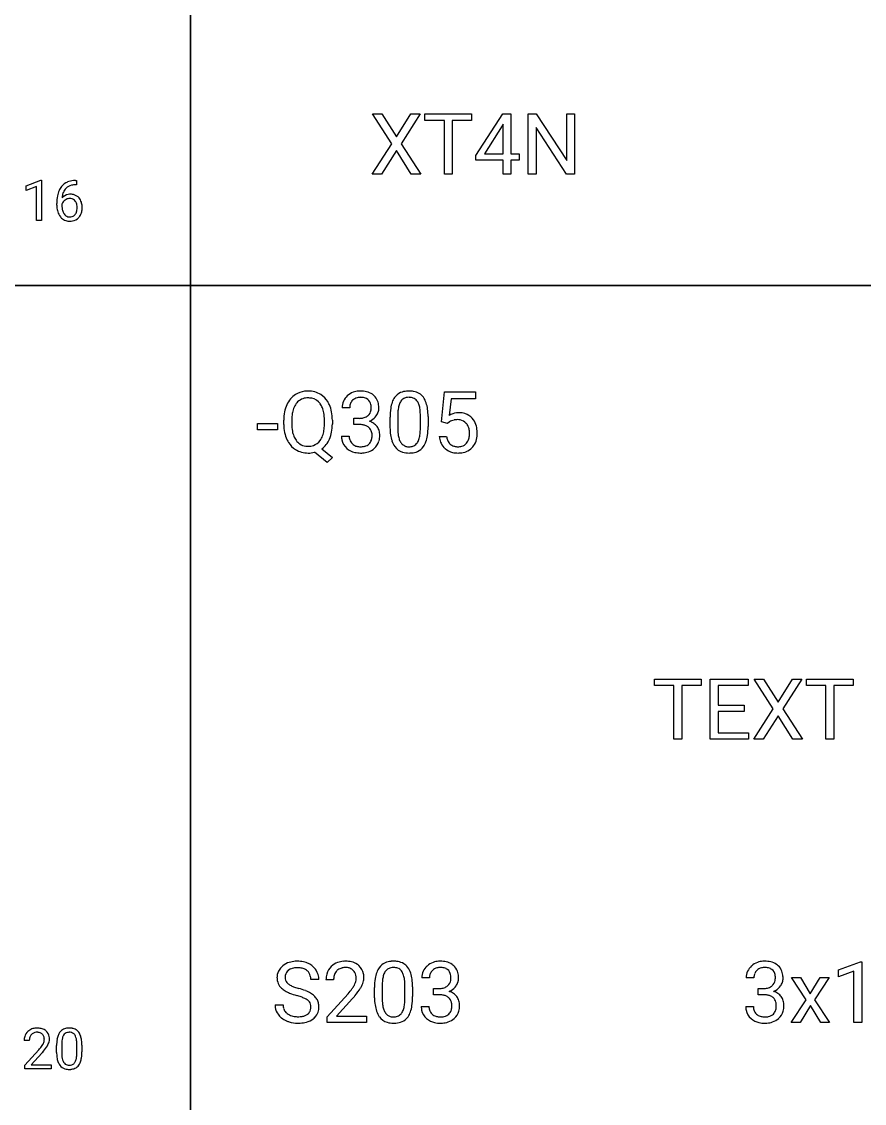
# Model space of a CAD drawing. Header units: metres. Extents: x 0 to 1062, y -1350 to 150.
# Drawn here: x 145.1 to 294.1, y -594.7 to -403.4 of the extents above; entities that cross this region are included whole.
import ezdxf

# ---------------------------------------------------------------- set-up
doc = ezdxf.new("R2010")
doc.units = ezdxf.units.M

msp = doc.modelspace()

# ---------------------------------------------------------------- linework, layer by layer
for p, q in [((175, -450), (175, -300)), ((175, -300), (175, -450)), ((210.56, -424.96), (207.18, -419.67)), ((207.18, -419.67), (208.83, -419.67)), ((208.83, -419.67), (211.4, -423.75)), ((211.4, -423.75), (213.96, -419.67)), ((215.61, -419.67), (212.24, -424.96)), ((213.96, -419.67), (215.61, -419.67)), ((216.45, -420.83), (216.45, -419.67)), ((216.45, -419.67), (224.7, -419.67)), ((219.87, -420.83), (216.45, -420.83)), ((219.87, -430.33), (219.87, -420.83)), ((224.7, -420.83), (221.27, -420.83)), ((221.27, -420.83), (221.27, -430.33)), ((224.7, -419.67), (224.7, -420.83)), ((225.43, -427.06), (230.2, -419.67)), ((230.2, -419.67), (231.65, -419.67)), ((231.65, -419.67), (231.65, -426.75)), ((234.7, -430.33), (234.7, -419.67)), ((234.7, -419.67), (236.11, -419.67)), ((236.11, -419.67), (241.5, -427.92)), ((241.5, -427.92), (241.5, -419.67)), ((241.5, -419.67), (242.9, -419.67)), ((242.9, -419.67), (242.9, -430.33)), ((230.12, -421.81), (226.97, -426.75)), ((230.28, -421.52), (230.12, -421.81)), ((230.28, -426.75), (230.28, -421.52)), ((241.48, -430.33), (236.11, -422.11)), ((236.11, -422.11), (236.11, -430.33)), ((207.1, -430.33), (210.56, -424.96)), ((211.4, -426.17), (208.77, -430.33)), ((214.02, -430.33), (211.4, -426.17)), ((212.24, -424.96), (215.69, -430.33)), ((225.43, -427.86), (225.43, -427.06)), ((230.28, -427.86), (225.43, -427.86)), ((226.97, -426.75), (230.28, -426.75)), ((230.28, -430.33), (230.28, -427.86)), ((231.65, -426.75), (233.13, -426.75)), ((233.13, -427.86), (231.65, -427.86)), ((231.65, -427.86), (231.65, -430.33)), ((233.13, -426.75), (233.13, -427.86)), ((208.77, -430.33), (207.1, -430.33)), ((215.69, -430.33), (214.02, -430.33)), ((221.27, -430.33), (219.87, -430.33)), ((231.65, -430.33), (230.28, -430.33)), ((236.11, -430.33), (234.7, -430.33)), ((242.9, -430.33), (241.48, -430.33)), ((145.92, -432.38), (148.51, -431.41)), ((148.51, -431.41), (148.65, -431.41)), ((148.65, -431.41), (148.65, -438.55)), ((154.84, -432.21), (154.67, -432.21)), ((154.68, -431.44), (154.84, -431.44)), ((154.84, -431.44), (154.84, -432.21)), ((145.92, -433.2), (145.92, -432.38)), ((147.74, -432.53), (145.92, -433.2)), ((147.74, -438.55), (147.74, -432.53)), ((151.35, -435.85), (151.35, -435.5)), ((152.26, -435.62), (152.26, -435.95)), ((148.65, -438.55), (147.74, -438.55)), ((0, -450), (175, -450)), ((175, -450), (0, -450)), ((175, -600), (175, -450)), ((175, -450), (575, -450)), ((437.5, -450), (175, -450)), ((175, -450), (175, -600)), ((219.36, -474.16), (219.9, -468.84)), ((219.9, -468.84), (225.36, -468.84)), ((221.05, -470.09), (220.73, -473)), ((225.36, -470.09), (221.05, -470.09)), ((225.36, -468.84), (225.36, -470.09)), ((203.14, -471.64), (201.79, -471.64)), ((191.49, -474.61), (191.49, -473.84)), ((192.89, -473.73), (192.89, -474.52)), ((198.67, -474.62), (198.67, -473.83)), ((200.07, -473.84), (200.07, -474.52)), ((203.86, -473.51), (204.88, -473.51)), ((203.86, -474.62), (203.86, -473.51)), ((210.27, -475.14), (210.27, -473.33)), ((211.62, -473), (211.62, -475.17)), ((215.64, -475.32), (215.64, -473.1)), ((217, -473.2), (217, -474.96)), ((220.44, -474.44), (219.36, -474.16)), ((220.8, -474.14), (220.44, -474.44)), ((186.82, -475.53), (186.82, -474.42)), ((186.82, -474.42), (190.4, -474.42)), ((190.4, -475.53), (186.82, -475.53)), ((190.4, -474.42), (190.4, -475.53)), ((204.88, -474.62), (203.86, -474.62)), ((201.69, -476.69), (203.05, -476.69)), ((218.98, -476.7), (220.26, -476.7)), ((199.15, -481.31), (196.9, -479.52)), ((198.2, -478.93), (200.11, -480.42)), ((200.11, -480.42), (199.15, -481.31)), ((257.05, -520.78), (257.05, -519.62)), ((257.05, -519.62), (265.3, -519.62)), ((265.3, -519.62), (265.3, -520.78)), ((266.88, -530.28), (266.88, -519.62)), ((266.88, -519.62), (273.58, -519.62)), ((273.58, -519.62), (273.58, -520.78)), ((278.04, -524.91), (274.66, -519.62)), ((274.66, -519.62), (276.31, -519.62)), ((276.31, -519.62), (278.88, -523.71)), ((278.88, -523.71), (281.44, -519.62)), ((283.09, -519.62), (279.73, -524.91)), ((281.44, -519.62), (283.09, -519.62)), ((283.93, -520.78), (283.93, -519.62)), ((283.93, -519.62), (292.18, -519.62)), ((292.18, -519.62), (292.18, -520.78)), ((260.47, -520.78), (257.05, -520.78)), ((260.47, -530.28), (260.47, -520.78)), ((265.3, -520.78), (261.87, -520.78)), ((261.87, -520.78), (261.87, -530.28)), ((273.58, -520.78), (268.28, -520.78)), ((268.28, -520.78), (268.28, -524.21)), ((287.35, -520.78), (283.93, -520.78)), ((287.35, -530.28), (287.35, -520.78)), ((292.18, -520.78), (288.75, -520.78)), ((288.75, -520.78), (288.75, -530.28)), ((268.28, -524.21), (272.91, -524.21)), ((272.91, -525.36), (268.28, -525.36)), ((268.28, -525.36), (268.28, -529.13)), ((272.91, -524.21), (272.91, -525.36)), ((274.58, -530.28), (278.04, -524.91)), ((279.73, -524.91), (283.17, -530.28)), ((278.88, -526.12), (276.25, -530.28)), ((281.51, -530.28), (278.88, -526.12)), ((268.28, -529.13), (273.65, -529.13)), ((273.65, -529.13), (273.65, -530.28)), ((261.87, -530.28), (260.47, -530.28)), ((273.65, -530.28), (266.88, -530.28)), ((276.25, -530.28), (274.58, -530.28)), ((283.17, -530.28), (281.51, -530.28)), ((288.75, -530.28), (287.35, -530.28)), ((289.57, -571.07), (293.45, -569.62)), ((293.45, -569.62), (293.67, -569.62)), ((293.67, -569.62), (293.67, -580.33)), ((289.57, -572.3), (289.57, -571.07)), ((292.3, -571.3), (289.57, -572.3)), ((292.3, -580.33), (292.3, -571.3)), ((197.67, -572.75), (196.26, -572.75)), ((200.3, -572.81), (198.94, -572.81)), ((208.88, -573.83), (208.88, -576)), ((217.24, -572.47), (215.89, -572.47)), ((274.61, -572.47), (273.25, -572.47)), ((283.87, -576.33), (281.27, -572.41)), ((281.27, -572.41), (282.84, -572.41)), ((282.84, -572.41), (284.58, -575.3)), ((284.58, -575.3), (286.34, -572.41)), ((287.92, -572.41), (285.32, -576.33)), ((286.34, -572.41), (287.92, -572.41)), ((199.15, -579.36), (202.84, -575.26)), ((207.52, -575.97), (207.52, -574.16)), ((212.9, -576.15), (212.9, -573.93)), ((214.26, -574.03), (214.26, -575.78)), ((217.96, -574.34), (218.98, -574.34)), ((217.96, -575.45), (217.96, -574.34)), ((218.98, -575.45), (217.96, -575.45)), ((275.33, -574.34), (276.35, -574.34)), ((275.33, -575.45), (275.33, -574.34)), ((276.35, -575.45), (275.33, -575.45)), ((189.95, -577.24), (191.36, -577.24)), ((203.64, -576.13), (200.78, -579.23)), ((215.79, -577.52), (217.16, -577.52)), ((273.16, -577.52), (274.52, -577.52)), ((281.19, -580.33), (283.87, -576.33)), ((284.6, -577.37), (282.77, -580.33)), ((286.43, -580.33), (284.6, -577.37)), ((285.32, -576.33), (288, -580.33)), ((199.15, -580.33), (199.15, -579.36)), ((200.78, -579.23), (206.13, -579.23)), ((206.13, -579.23), (206.13, -580.33)), ((206.13, -580.33), (199.15, -580.33)), ((282.77, -580.33), (281.19, -580.33)), ((288, -580.33), (286.43, -580.33)), ((293.67, -580.33), (292.3, -580.33)), ((146.49, -583.54), (145.59, -583.54)), ((145.72, -587.91), (148.18, -585.17)), ((151.31, -585.64), (151.31, -584.44)), ((152.21, -584.22), (152.21, -585.66)), ((154.89, -585.77), (154.89, -584.29)), ((155.8, -584.35), (155.8, -585.52)), ((148.72, -585.75), (146.81, -587.82)), ((145.72, -588.55), (145.72, -587.91)), ((150.38, -588.55), (145.72, -588.55)), ((146.81, -587.82), (150.38, -587.82)), ((150.38, -587.82), (150.38, -588.55))]:
    msp.add_line(p, q)
for centre, radius, start, end in [((154.25, -434.17), 2.65, 112.751, 141.1926), ((154.47, -434.37), 2.13, 104.3078, 133.8639), ((154.58, -434.99), 3.54, 94.9147, 112.4719), ((154.7, -435.24), 3.04, 90.5989, 104.534), ((154.74, -436.33), 4.89, 90.7759, 95.4854), ((158.4, -435.45), 7.05, 169.506, 180.4647), ((155.82, -434.97), 4.43, 156.9481, 169.4055), ((154.68, -434.49), 3.19, 141.3846, 156.8839), ((153.65, -435.73), 1.82, 99.617, 139.1542), ((155.28, -434.71), 3.01, 157.4577, 171.4845), ((154.53, -434.4), 2.19, 134.3411, 157.4851), ((153.79, -436.41), 2.52, 89.7488, 100.2562), ((153.82, -436.04), 2.15, 73.182, 90.5378), ((153.92, -435.68), 1.77, 39.617, 72.7027), ((155.84, -435.85), 4.49, 179.9573, 183.8075), ((153.57, -436.09), 1.39, 142.17, 160.2783), ((155.41, -435.97), 3.15, 179.6194, 190.7811), ((156.22, -434.88), 3.97, 171.0843, 174.968), ((153.7, -436.2), 1.56, 125.0918, 141.8705), ((153.72, -436.22), 1.59, 117.13, 125.5663), ((153.65, -436.06), 1.42, 89.7387, 117.1618), ((153.65, -436.04), 1.39, 82.7845, 90.1035), ((153.7, -435.76), 1.11, 57.5923, 83.1979), ((153.64, -435.83), 1.2, 37.5896, 56.9825), ((153.44, -436), 1.47, 31.0627, 38.0776), ((153.24, -436.1), 1.69, 11.4098, 30.6339), ((152.48, -436.26), 2.46, -0.3953, 11.549), ((153.59, -435.97), 2.22, 17.8581, 40.1639), ((153, -436.16), 2.83, 3.619, 17.7908), ((152.23, -436.23), 3.61, -0.0446, 3.9677), ((154.87, -435.94), 3.52, -176.5341, -162.9153), ((154.08, -436.18), 2.69, -162.9011, -141.1646), ((153.83, -436.38), 2.37, -141.0886, -133.6632), ((154.37, -436.18), 2.09, -169.4135, -151.0511), ((154.06, -436.34), 1.74, -150.5604, -143.6594), ((153.84, -436.51), 1.47, -144.314, -126.2497), ((153.62, -436.8), 1.11, -125.8215, -89.337), ((153.65, -436.56), 1.34, -90.5977, -72.3362), ((153.71, -436.79), 1.11, -71.7054, -37.016), ((153.79, -436.69), 1.95, -80.4859, -42.0195), ((153.36, -436.51), 1.56, -37.5261, -16.0346), ((152.78, -436.34), 2.17, -16.1279, -3.2038), ((152.12, -436.28), 2.82, -3.5619, 0.0421), ((153.67, -436.57), 2.12, -42.2341, -34.7426), ((153.52, -436.48), 2.29, -34.3812, -12.9934), ((152.58, -436.26), 3.26, -13.0513, 0.4559), ((153.55, -436.68), 1.97, -133.9596, -108.6408), ((153.62, -436.43), 2.22, -108.1271, -89.4913), ((153.65, -435.99), 2.66, -90.2368, -79.8996), ((196.14, -472.96), 4.51, 140.3944, 156.0034), ((195.58, -472.52), 3.8, 122.6491, 140.1581), ((195.65, -472.63), 3.92, 97.141, 122.5801), ((195.62, -472.29), 2.37, 108.822, 135.4393), ((195.74, -472.72), 2.82, 89.4032, 108.3103), ((195.76, -473.38), 4.69, 89.9057, 97.4096), ((195.8, -473.25), 4.56, 74.9772, 90.3785), ((195.79, -473.13), 3.22, 78.5745, 90.3014), ((195.97, -472.31), 2.39, 35.4899, 78.9194), ((195.97, -472.57), 3.85, 57.5271, 74.7509), ((195.96, -472.56), 3.85, 31.3472, 57.3704), ((195.21, -473.05), 4.75, 24.1911, 31.7086), ((204.63, -471.6), 2.85, 156.7254, 180.6895), ((204.56, -471.62), 2.78, 131.5241, 155.8625), ((204.8, -471.83), 3.1, 109.4923, 132.2591), ((204.78, -471.49), 1.62, 133.5328, 158.5491), ((204.86, -471.57), 1.74, 103.4748, 133.5694), ((204.97, -472.37), 3.67, 94.0186, 109.2749), ((205.05, -472.29), 2.49, 89.5225, 103.6892), ((205.06, -473.26), 4.56, 89.9538, 94.3439), ((205.11, -473.21), 4.51, 77.1833, 90.4936), ((205.07, -473.1), 3.29, 84.9801, 90.1027), ((205.22, -471.89), 2.07, 64.9824, 85.9768), ((205.48, -471.26), 1.39, 16.7478, 64.0965), ((205.45, -471.72), 2.99, 55.4019, 77.3239), ((205.62, -471.43), 2.65, 47.0236, 54.9155), ((205.71, -471.35), 2.53, 20.8442, 47.0924), ((205.02, -471.59), 3.26, 4.0223, 20.6137), ((213.97, -471.85), 3.53, 145.1146, 160.3691), ((213.15, -471.29), 2.53, 113.9045, 144.8711), ((213.48, -471.4), 1.59, 125.8471, 149.3151), ((213.46, -472.06), 3.36, 94.2783, 113.4357), ((213.47, -471.42), 1.6, 101.6851, 125.0627), ((213.61, -472.08), 2.28, 89.6223, 101.9167), ((213.62, -473.47), 4.78, 89.919, 94.9543), ((213.65, -473.13), 4.43, 79.8808, 90.3219), ((213.63, -472.33), 2.52, 84.3403, 90.0926), ((213.72, -471.63), 1.81, 63.4356, 85.0199), ((213.93, -471.69), 2.97, 59.7342, 80.2344), ((213.81, -471.4), 1.57, 30.7009, 62.4934), ((214.14, -471.28), 2.51, 36.1874, 59.1551), ((213.27, -471.87), 3.56, 17.6061, 35.6109), ((198.98, -473.8), 7.5, 169.1598, 180.2946), ((197.27, -473.48), 5.75, 155.8166, 169.1085), ((197.71, -473.43), 4.78, 159.9553, 171.0502), ((196.41, -472.95), 3.41, 143.3323, 160.0447), ((195.93, -472.61), 2.82, 135.1962, 143.0669), ((195.28, -472.84), 3.25, 21.4434, 35.9895), ((194.03, -473.32), 4.59, 9.8565, 21.4123), ((194.35, -473.43), 5.69, 10.6548, 24.0391), ((192.37, -473.79), 7.7, -0.3161, 10.6209), ((205.58, -471.64), 2.43, 175.3005, 180.056), ((205.05, -471.58), 1.91, 158.8914, 175.6954), ((205.33, -471.81), 1.6, -48.425, -9.5404), ((204.33, -471.63), 2.61, -1.0476, 17.2451), ((204.74, -471.69), 2.19, -10.1534, 0.2425), ((205.68, -471.54), 2.64, -35.1102, -18.9028), ((206.14, -471.71), 2.15, -18.6386, -0.0375), ((203.94, -471.71), 4.35, -0.0603, 4.499), ((220.37, -473.25), 10.1, 171.3605, 180.4314), ((216.05, -472.6), 5.73, 160.3049, 171.3303), ((220.41, -473.04), 8.79, 173.626, 179.7295), ((216.8, -472.63), 5.15, 165.0175, 173.7342), ((214.51, -472), 2.78, 149.6234, 165.4259), ((212.98, -471.9), 2.54, 16.4173, 30.7965), ((210.9, -472.52), 4.71, 7.0754, 16.6026), ((206.73, -473.04), 8.91, -0.3813, 7.0913), ((210.82, -472.68), 6.14, 7.5233, 17.9382), ((206.71, -473.24), 10.28, 0.2523, 7.6309), ((199.94, -473.78), 7.05, 171.0123, 179.58), ((191.38, -473.77), 7.29, -0.4219, 9.7739), ((204.85, -470.48), 3.04, -89.5828, -76.9872), ((205.09, -471.48), 2, -77.1573, -56.3541), ((205.23, -471.71), 1.73, -55.8505, -48.2326), ((205.44, -471.2), 3.06, -67.545, -59.8681), ((205.74, -476.88), 2.98, 56.2745, 72.9348), ((205.66, -471.55), 2.65, -60.0327, -34.5866), ((222.4, -475.86), 3.32, 96.5934, 120.3494), ((221.78, -475.44), 1.62, 112.8903, 127.3219), ((221.98, -475.9), 2.12, 100.7451, 112.8151), ((222.17, -476.94), 3.19, 89.5776, 100.6312), ((222.5, -476.53), 3.99, 89.9156, 96.8935), ((222.2, -476.26), 2.51, 79.6849, 90.2352), ((222.54, -476.11), 3.57, 74.1679, 90.5368), ((222.33, -475.66), 1.89, 41.5762, 80.1308), ((222.75, -475.32), 2.75, 41.3103, 73.9507), ((222.44, -475.6), 3.17, 17.7378, 41.4122), ((198.78, -474.58), 7.3, -179.7451, -168.5335), ((197.09, -474.92), 5.57, -168.4818, -155.0559), ((199.81, -474.56), 6.91, 179.6007, 190.1326), ((197.52, -474.96), 4.59, -169.7673, -158.2455), ((193.73, -474.96), 4.9, -19.4826, -8.5495), ((191.15, -474.57), 7.52, -8.6088, -0.3922), ((194.51, -474.99), 5.52, -23.3806, -10.0886), ((192.13, -474.56), 7.94, -10.0906, 0.34), ((204.85, -478.43), 3.81, 80.1228, 89.5476), ((205.07, -477.17), 2.53, 67.7818, 80.1624), ((205.34, -476.51), 1.81, 49.2602, 67.8329), ((205.48, -476.33), 1.59, 14.7964, 48.8337), ((204.73, -476.54), 2.37, -0.6035, 14.9827), ((206.05, -476.39), 2.39, 36.7001, 55.9859), ((206.11, -476.34), 2.32, 16.751, 36.6134), ((205.52, -476.5), 2.94, -0.5437, 16.4445), ((220.19, -475.06), 9.93, -179.5379, -172.0299), ((220.39, -475.23), 8.77, 179.6245, 187.282), ((210.43, -475.7), 5.19, -15.2599, -6.4575), ((206.6, -475.24), 9.04, -6.5767, -0.5013), ((206.65, -475.03), 10.35, -8.5335, 0.4264), ((222.18, -475.8), 2.1, 34.5375, 41.9472), ((222.04, -475.89), 2.26, 12.9794, 34.1925), ((221.14, -476.1), 3.18, -0.4468, 13.0284), ((219.91, -476.12), 4.42, -3.5369, 0.0475), ((221.29, -475.97), 4.38, 3.47, 17.7593), ((220.82, -476.15), 4.86, -13.0447, 0.4896), ((219.86, -476.1), 5.82, -0.0495, 3.888), ((196.37, -475.24), 4.78, -154.9394, -147.5509), ((195.67, -475.71), 3.94, -147.8709, -122.5481), ((196.47, -475.38), 3.46, -158.1908, -144.263), ((195.77, -475.9), 2.59, -144.5684, -124.0857), ((195.66, -476), 2.45, -123.3461, -96.7451), ((195.98, -476.06), 2.37, -71.8237, -36.1896), ((195.26, -475.51), 3.28, -36.4866, -19.3298), ((195.99, -475.82), 3.81, -54.5449, -38.1132), ((195.39, -475.37), 4.56, -37.927, -23.3627), ((204.99, -476.71), 3.3, 179.7619, 190.8396), ((204.31, -476.84), 2.61, -169.3312, -130.1365), ((205.16, -476.71), 2.11, 179.4882, 195.5731), ((204.7, -476.83), 1.63, -164.2311, -132.3002), ((204.82, -476.71), 1.8, -132.487, -108.5724), ((205.47, -476.91), 1.58, -62.2119, -45.4862), ((205.43, -476.88), 1.62, -45.1232, -18.8574), ((204.74, -476.65), 2.35, -18.8839, -3.539), ((203.85, -476.56), 3.25, -4.0548, 0.0584), ((205.71, -476.79), 2.71, -48.3599, -15.8296), ((204.89, -476.56), 3.56, -15.6572, 0.5353), ((216.44, -475.59), 6.13, -172.1182, -161.7654), ((214.17, -476.36), 3.74, -162.0305, -144.7377), ((216.44, -475.73), 4.79, -172.7199, -163.1688), ((214.45, -476.34), 2.71, -163.3154, -149.3269), ((213.62, -476.83), 1.74, -149.3512, -127.0543), ((213.5, -476.96), 1.56, -126.4303, -106.4901), ((213.81, -477), 1.52, -70.4139, -40.6172), ((213.6, -476.81), 1.81, -40.7966, -31.9756), ((212.81, -476.37), 2.71, -31.1132, -14.8036), ((213.23, -476.46), 3.59, -34.534, -19.3947), ((211.08, -475.7), 5.87, -19.4648, -8.5613), ((223.35, -476.31), 4.39, -174.9109, -170.4845), ((222.43, -476.49), 3.45, -170.8583, -155.2291), ((221.85, -476.74), 2.83, -155.017, -131.1714), ((223.18, -476.33), 2.94, -172.7156, -160.2165), ((222.22, -476.68), 1.92, -160.4037, -139.6121), ((222, -476.84), 1.65, -139.0852, -131.4217), ((222.07, -476.76), 1.75, -131.2758, -108.1216), ((222.46, -476.81), 1.71, -73.275, -39.3994), ((222.12, -476.53), 2.15, -39.3705, -16.1409), ((221.08, -476.22), 3.24, -16.3392, -3.1048), ((222.35, -476.51), 3.29, -34.9299, -12.9398), ((195.63, -475.77), 3.86, -122.4577, -105.4207), ((195.76, -475.22), 4.43, -105.1861, -89.6502), ((195.78, -475.27), 3.19, -97.2842, -89.883), ((195.82, -475.48), 2.98, -90.6415, -72.3834), ((195.81, -475.08), 4.58, -90.2835, -76.2094), ((204.73, -476.38), 3.23, -130.5569, -102.6389), ((205.04, -475.1), 4.55, -102.8748, -89.5849), ((205, -476.16), 2.38, -108.5063, -93.6627), ((205.07, -475.42), 3.13, -94.0728, -89.9494), ((205.1, -475.64), 2.9, -90.5457, -77.1922), ((205.08, -474.66), 5, -90.0477, -85.8398), ((205.18, -475.73), 3.91, -86.2036, -71.3288), ((205.31, -476.59), 1.93, -77.0037, -62.3965), ((205.43, -476.49), 3.12, -71.1977, -48.084), ((213.22, -477.01), 2.59, -144.2752, -106.3989), ((213.59, -475.74), 3.91, -106.4234, -89.2619), ((213.62, -476.52), 2.03, -106.2029, -89.4379), ((213.67, -476.55), 2, -90.795, -70.9613), ((213.65, -474.97), 4.68, -90.0819, -84.9622), ((213.81, -476.34), 3.31, -85.6337, -66.2168), ((214.1, -477.05), 2.54, -65.6916, -34.7171), ((222, -476.57), 3.05, -131.0741, -102.986), ((222.27, -475.45), 4.2, -103.1557, -89.5859), ((222.24, -476.24), 2.3, -108.0685, -93.6128), ((222.3, -475.56), 2.99, -93.9966, -89.9522), ((222.32, -476.32), 2.22, -90.5796, -73.5789), ((222.31, -474.7), 4.95, -90.0602, -85.5664), ((222.43, -475.95), 3.7, -86.0508, -69.6335), ((222.73, -476.77), 2.82, -69.439, -43.1582), ((222.62, -476.67), 2.97, -43.1841, -35.3691), ((193.46, -573.01), 3.44, 107.0797, 129.0888), ((193.79, -574.09), 4.56, 93.4374, 107.0831), ((193.9, -575.4), 5.88, 89.9563, 93.7926), ((193.93, -574.42), 4.9, 78.0399, 90.2891), ((194.12, -573.51), 3.97, 63.8577, 77.9436), ((194.34, -573.08), 3.49, 48.953, 64.0482), ((202.02, -572.66), 3.09, 109.3993, 133.7311), ((202.3, -573.49), 3.96, 93.838, 109.2571), ((202.42, -574.69), 5.16, 89.9476, 94.2489), ((202.46, -574.04), 4.52, 77.3427, 90.4709), ((202.79, -572.6), 3.04, 56.0713, 77.4694), ((210.41, -572.12), 2.53, 113.9045, 144.8711), ((210.72, -572.89), 3.36, 94.2783, 113.4357), ((210.88, -574.3), 4.78, 89.919, 94.9543), ((210.91, -573.95), 4.43, 79.8808, 90.3219), ((211.19, -572.52), 2.97, 59.7342, 80.2344), ((211.4, -572.1), 2.51, 36.1874, 59.1551), ((218.9, -572.66), 3.1, 109.4923, 132.2591), ((219.08, -573.19), 3.67, 94.0186, 109.2749), ((219.17, -574.08), 4.56, 89.9538, 94.3439), ((219.21, -574.03), 4.51, 77.1833, 90.4936), ((219.55, -572.55), 2.99, 55.4019, 77.3239), ((276.27, -572.66), 3.1, 109.4923, 132.2591), ((276.44, -573.19), 3.67, 94.0186, 109.2749), ((276.53, -574.08), 4.56, 89.9538, 94.3439), ((276.57, -574.03), 4.51, 77.1833, 90.4936), ((276.92, -572.55), 2.99, 55.4019, 77.3239), ((192.89, -572.4), 2.61, 154.6149, 180.7042), ((192.9, -572.44), 2.63, 134.4983, 153.9113), ((193.34, -572.86), 3.24, 129.2258, 134.8483), ((193.18, -572.3), 1.46, 127.4939, 169.2564), ((193.42, -572.59), 1.85, 113.1895, 127.9561), ((193.65, -573.13), 2.43, 100.8318, 113.111), ((193.88, -574.38), 3.7, 89.5629, 100.7169), ((193.91, -574.85), 4.18, 86.3129, 90.0517), ((194.01, -573.71), 3.03, 72.8628, 86.7842), ((194.32, -572.73), 2, 48.5279, 73.0391), ((194.46, -572.56), 1.78, 15.3825, 48.2092), ((194.61, -572.75), 3.06, 32.2818, 48.739), ((194.68, -572.73), 3, -0.3493, 32.613), ((202.7, -572.78), 3.76, 164.6898, 180.4794), ((201.92, -572.58), 2.96, 133.4629, 164.4994), ((202.86, -572.72), 2.56, 161.2165, 176.3918), ((202.18, -572.49), 1.84, 135.9423, 161.1924), ((202.11, -572.43), 1.75, 127.5802, 135.7627), ((202.18, -572.55), 1.88, 103.7449, 127.1517), ((202.4, -573.43), 2.8, 89.4583, 103.8184), ((202.43, -573.1), 2.47, 85.2826, 90.0571), ((202.49, -572.56), 1.93, 68.7646, 85.6884), ((202.59, -572.28), 1.63, 43.1432, 68.4156), ((202.48, -572.4), 1.78, 14.3635, 43.5045), ((201.98, -572.52), 2.3, -0.4249, 14.3017), ((202.96, -572.31), 2.71, 47.9297, 55.6151), ((203.09, -572.19), 2.53, 9.7854, 48.2551), ((202.26, -572.36), 3.38, -0.2347, 10.2587), ((213.31, -573.43), 5.73, 160.3049, 171.3303), ((211.23, -572.68), 3.53, 145.1146, 160.3691), ((211.77, -572.82), 2.78, 149.6234, 165.4259), ((210.74, -572.23), 1.59, 125.8471, 149.3151), ((210.73, -572.25), 1.6, 101.6851, 125.0627), ((210.87, -572.91), 2.28, 89.6223, 101.9167), ((210.89, -573.16), 2.52, 84.3403, 90.0926), ((210.98, -572.45), 1.81, 63.4356, 85.0199), ((211.07, -572.22), 1.57, 30.7009, 62.4934), ((210.23, -572.72), 2.54, 16.4173, 30.7965), ((210.53, -572.69), 3.56, 17.6061, 35.6109), ((208.08, -573.51), 6.14, 7.5233, 17.9382), ((218.74, -572.43), 2.85, 156.7254, 180.6895), ((218.66, -572.44), 2.78, 131.5241, 155.8625), ((219.16, -572.41), 1.91, 158.8914, 175.6954), ((218.89, -572.31), 1.62, 133.5328, 158.5491), ((218.97, -572.4), 1.74, 103.4748, 133.5694), ((219.15, -573.12), 2.49, 89.5225, 103.6892), ((219.18, -573.93), 3.29, 84.9801, 90.1027), ((219.32, -572.71), 2.07, 64.9824, 85.9768), ((219.59, -572.09), 1.39, 16.7478, 64.0965), ((218.43, -572.46), 2.61, -1.0476, 17.2451), ((219.73, -572.26), 2.65, 47.0236, 54.9155), ((219.81, -572.18), 2.53, 20.8442, 47.0924), ((219.12, -572.42), 3.26, 4.0223, 20.6137), ((276.1, -572.43), 2.85, 156.7254, 180.6895), ((276.03, -572.44), 2.78, 131.5241, 155.8625), ((276.52, -572.41), 1.91, 158.8914, 175.6954), ((276.25, -572.31), 1.62, 133.5328, 158.5491), ((276.33, -572.4), 1.74, 103.4748, 133.5694), ((276.51, -573.12), 2.49, 89.5225, 103.6892), ((276.54, -573.93), 3.29, 84.9801, 90.1027), ((276.68, -572.71), 2.07, 64.9824, 85.9768), ((276.95, -572.09), 1.39, 16.7478, 64.0965), ((275.8, -572.46), 2.61, -1.0476, 17.2451), ((277.09, -572.26), 2.65, 47.0236, 54.9155), ((277.18, -572.18), 2.53, 20.8442, 47.0924), ((276.49, -572.42), 3.26, 4.0223, 20.6137), ((192.8, -572.46), 2.51, 179.3743, 203.3637), ((192.8, -572.41), 2.54, -155.7992, -131.9621), ((193.65, -572.4), 1.95, 168.9033, 180.2772), ((193.02, -572.42), 1.32, 179.3637, 220.2148), ((193.35, -572.16), 1.74, -140.1148, -128.9012), ((194.01, -571.28), 2.84, -128.2105, -115.7328), ((195.37, -568.57), 5.87, -116.1895, -109.7889), ((193.83, -572.73), 2.43, -0.5529, 15.3362), ((203.75, -572.81), 3.46, 175.9224, 180.0552), ((200.83, -572.06), 3.56, -30.9941, -28.2007), ((201.7, -572.51), 2.58, -28.5611, -7.5167), ((201.83, -572.54), 2.45, -7.2295, 0.0186), ((200.87, -571.79), 4.86, -29.9823, -16.869), ((202.69, -572.35), 2.95, -16.7689, -0.5227), ((217.62, -574.08), 10.1, 171.3605, 180.4314), ((217.67, -573.87), 8.79, 173.626, 179.7295), ((214.05, -573.46), 5.15, 165.0175, 173.7342), ((208.16, -573.35), 4.71, 7.0754, 16.6026), ((203.99, -573.87), 8.91, -0.3813, 7.0913), ((203.97, -574.07), 10.28, 0.2523, 7.6309), ((219.68, -572.46), 2.43, 175.3005, 180.056), ((219.33, -572.54), 1.73, -55.8505, -48.2326), ((219.43, -572.64), 1.6, -48.425, -9.5404), ((218.84, -572.52), 2.19, -10.1534, 0.2425), ((219.78, -572.37), 2.64, -35.1102, -18.9028), ((220.25, -572.54), 2.15, -18.6386, -0.0375), ((218.05, -572.53), 4.35, -0.0603, 4.499), ((277.04, -572.46), 2.43, 175.3005, 180.056), ((276.7, -572.54), 1.73, -55.8505, -48.2326), ((276.79, -572.64), 1.6, -48.425, -9.5404), ((276.21, -572.52), 2.19, -10.1534, 0.2425), ((277.15, -572.37), 2.64, -35.1102, -18.9028), ((277.61, -572.54), 2.15, -18.6386, -0.0375), ((275.41, -572.53), 4.35, -0.0603, 4.499), ((193.66, -571.48), 3.81, -132.1206, -120.6714), ((194.95, -569.32), 6.32, -120.7747, -112.6121), ((196.66, -565.21), 10.77, -112.5996, -105.7365), ((196.92, -564.33), 10.38, -109.8885, -105.513), ((190.12, -588.24), 13.17, 70.3076, 74.0312), ((190.9, -586.08), 12.19, 68.7232, 74.593), ((193.11, -580.47), 6.15, 59.6526, 68.9169), ((194.3, -578.41), 3.78, 47.0674, 59.4501), ((195.04, -577.61), 2.68, 31.4338, 47.013), ((192.56, -566.1), 13.77, -41.6897, -37.1461), ((198.6, -570.68), 6.19, -37.1463, -31.3391), ((192.82, -566.14), 14.72, -42.7398, -40.1353), ((197.01, -569.56), 9.31, -40.6727, -30.0526), ((203.9, -575.86), 10.35, -8.5335, 0.4264), ((218.96, -571.3), 3.04, -89.5828, -76.9872), ((218.95, -579.26), 3.81, 80.1228, 89.5476), ((219.17, -578), 2.53, 67.7818, 80.1624), ((219.2, -572.31), 2, -77.1573, -56.3541), ((219.44, -577.33), 1.81, 49.2602, 67.8329), ((219.54, -572.03), 3.06, -67.545, -59.8681), ((219.84, -577.71), 2.98, 56.2745, 72.9348), ((219.76, -572.38), 2.65, -60.0327, -34.5866), ((220.16, -577.21), 2.39, 36.7001, 55.9859), ((220.21, -577.17), 2.32, 16.751, 36.6134), ((276.32, -571.3), 3.04, -89.5828, -76.9872), ((276.32, -579.26), 3.81, 80.1228, 89.5476), ((276.54, -578), 2.53, 67.7818, 80.1624), ((276.56, -572.31), 2, -77.1573, -56.3541), ((276.81, -577.33), 1.81, 49.2602, 67.8329), ((276.91, -572.03), 3.06, -67.545, -59.8681), ((277.21, -577.71), 2.98, 56.2745, 72.9348), ((277.12, -572.38), 2.65, -60.0327, -34.5866), ((277.52, -577.21), 2.39, 36.7001, 55.9859), ((277.58, -577.17), 2.32, 16.751, 36.6134), ((193.06, -577.25), 3.12, 179.9042, 188.2506), ((192.72, -577.3), 2.77, -171.8023, -144.5837), ((193.49, -577.26), 2.13, 179.4162, 197.6842), ((192.22, -582.41), 6.97, 64.7273, 70.4191), ((193.95, -578.8), 2.97, 53.2108, 65.2985), ((194.91, -577.5), 1.36, 17.3592, 52.6281), ((194.51, -577.62), 1.77, -0.6321, 16.9793), ((194.36, -577.64), 1.92, -5.6341, 0.0704), ((195.26, -577.45), 2.42, 14.177, 30.9944), ((194.94, -577.65), 2.75, -18.5069, 0.5515), ((194.64, -577.6), 3.05, -0.403, 14.0069), ((217.45, -575.89), 9.93, -179.5379, -172.0299), ((213.7, -576.42), 6.13, -172.1182, -161.7654), ((217.65, -576.05), 8.77, 179.6245, 187.282), ((213.7, -576.56), 4.79, -172.7199, -163.1688), ((207.69, -576.52), 5.19, -15.2599, -6.4575), ((203.86, -576.07), 9.04, -6.5767, -0.5013), ((208.34, -576.52), 5.87, -19.4648, -8.5613), ((219.09, -577.53), 3.3, 179.7619, 190.8396), ((219.26, -577.54), 2.11, 179.4882, 195.5731), ((219.58, -577.16), 1.59, 14.7964, 48.8337), ((218.85, -577.48), 2.35, -18.8839, -3.539), ((218.83, -577.36), 2.37, -0.6035, 14.9827), ((217.95, -577.39), 3.25, -4.0548, 0.0584), ((219, -577.39), 3.56, -15.6572, 0.5353), ((219.62, -577.33), 2.94, -0.5437, 16.4445), ((276.46, -577.53), 3.3, 179.7619, 190.8396), ((276.63, -577.54), 2.11, 179.4882, 195.5731), ((276.95, -577.16), 1.59, 14.7964, 48.8337), ((276.21, -577.48), 2.35, -18.8839, -3.539), ((276.2, -577.36), 2.37, -0.6035, 14.9827), ((275.32, -577.39), 3.25, -4.0548, 0.0584), ((276.36, -577.39), 3.56, -15.6572, 0.5353), ((276.98, -577.33), 2.94, -0.5437, 16.4445), ((193, -577.11), 3.11, -144.6855, -127.937), ((193.5, -576.45), 3.93, -127.772, -113.4577), ((193.12, -577.37), 1.74, -161.8862, -135.7528), ((193.31, -577.18), 2.01, -135.9078, -128.0254), ((193.58, -576.82), 2.46, -127.6986, -105.7832), ((193.88, -575.77), 3.55, -105.9356, -93.1072), ((193.98, -574.61), 4.72, -93.4903, -89.9565), ((194.01, -575.14), 4.19, -90.442, -79.9751), ((194.28, -576.69), 2.62, -79.888, -67.9565), ((194.57, -577.4), 1.85, -67.9159, -52.8879), ((194.81, -577.69), 1.48, -53.321, -26.0203), ((194.76, -577.69), 1.52, -25.25, -5.2211), ((194.9, -577.38), 2.92, -52.4431, -44.8333), ((195.28, -577.74), 2.41, -45.1485, -19.0584), ((211.43, -577.19), 3.74, -162.0305, -144.7377), ((210.48, -577.83), 2.59, -144.2752, -106.3989), ((211.71, -577.17), 2.71, -163.3154, -149.3269), ((210.88, -577.66), 1.74, -149.3512, -127.0543), ((210.76, -577.79), 1.56, -126.4303, -106.4901), ((210.88, -577.34), 2.03, -106.2029, -89.4379), ((210.93, -577.37), 2, -90.795, -70.9613), ((211.07, -577.83), 1.52, -70.4139, -40.6172), ((210.86, -577.64), 1.81, -40.7966, -31.9756), ((210.07, -577.2), 2.71, -31.1132, -14.8036), ((211.36, -577.88), 2.54, -65.6916, -34.7171), ((210.49, -577.29), 3.59, -34.534, -19.3947), ((218.42, -577.67), 2.61, -169.3312, -130.1365), ((218.8, -577.66), 1.63, -164.2311, -132.3002), ((218.92, -577.54), 1.8, -132.487, -108.5724), ((219.1, -576.98), 2.38, -108.5063, -93.6627), ((219.17, -576.25), 3.13, -94.0728, -89.9494), ((219.2, -576.47), 2.9, -90.5457, -77.1922), ((219.41, -577.42), 1.93, -77.0037, -62.3965), ((219.57, -577.74), 1.58, -62.2119, -45.4862), ((219.54, -577.71), 1.62, -45.1232, -18.8574), ((219.82, -577.61), 2.71, -48.3599, -15.8296), ((275.78, -577.67), 2.61, -169.3312, -130.1365), ((276.17, -577.66), 1.63, -164.2311, -132.3002), ((276.29, -577.54), 1.8, -132.487, -108.5724), ((276.47, -576.98), 2.38, -108.5063, -93.6627), ((276.54, -576.25), 3.13, -94.0728, -89.9494), ((276.57, -576.47), 2.9, -90.5457, -77.1922), ((276.78, -577.42), 1.93, -77.0037, -62.3965), ((276.94, -577.74), 1.58, -62.2119, -45.4862), ((276.9, -577.71), 1.62, -45.1232, -18.8574), ((277.18, -577.61), 2.71, -48.3599, -15.8296), ((147.64, -583.44), 2.06, 109.3993, 133.7311), ((147.83, -583.99), 2.64, 93.838, 109.2571), ((147.91, -584.79), 3.44, 89.9476, 94.2489), ((147.93, -584.36), 3.01, 77.3427, 90.4709), ((148.16, -583.4), 2.03, 56.0713, 77.4694), ((153.44, -583.59), 2.24, 94.2783, 113.4357), ((153.55, -584.53), 3.19, 89.919, 94.9543), ((153.57, -584.3), 2.96, 79.8808, 90.3219), ((153.75, -583.34), 1.98, 59.7342, 80.2344), ((193.89, -575.63), 4.84, -113.867, -107.7182), ((193.95, -575.36), 5.11, -107.5102, -89.6988), ((193.99, -573.67), 6.81, -90.0428, -86.571), ((194.12, -575.36), 5.11, -86.9519, -74.3305), ((194.57, -576.91), 3.5, -74.5051, -52.7919), ((210.85, -576.57), 3.91, -106.4234, -89.2619), ((210.91, -575.8), 4.68, -90.0819, -84.9622), ((211.07, -577.16), 3.31, -85.6337, -66.2168), ((218.84, -577.21), 3.23, -130.5569, -102.6389), ((219.14, -575.93), 4.55, -102.8748, -89.5849), ((219.18, -575.48), 5, -90.0477, -85.8398), ((219.28, -576.56), 3.91, -86.2036, -71.3288), ((219.53, -577.31), 3.12, -71.1977, -48.084), ((276.2, -577.21), 3.23, -130.5569, -102.6389), ((276.51, -575.93), 4.55, -102.8748, -89.5849), ((276.55, -575.48), 5, -90.0477, -85.8398), ((276.65, -576.56), 3.91, -86.2036, -71.3288), ((276.9, -577.31), 3.12, -71.1977, -48.084), ((148.09, -583.52), 2.51, 164.6898, 180.4794), ((147.57, -583.38), 1.97, 133.4629, 164.4994), ((148.8, -583.54), 2.31, 175.9224, 180.0552), ((148.2, -583.48), 1.71, 161.2165, 176.3918), ((147.75, -583.33), 1.23, 135.9423, 161.1924), ((147.7, -583.29), 1.16, 127.5802, 135.7627), ((147.75, -583.36), 1.26, 103.7449, 127.1517), ((147.89, -583.95), 1.87, 89.4583, 103.8184), ((147.91, -583.73), 1.64, 85.2826, 90.0571), ((147.95, -583.38), 1.28, 68.7646, 85.6884), ((148.02, -583.19), 1.09, 43.1432, 68.4156), ((147.95, -583.27), 1.19, 14.3635, 43.5045), ((147.62, -583.35), 1.53, -0.4249, 14.3017), ((147.51, -583.36), 1.63, -7.2295, 0.0186), ((148.27, -583.21), 1.81, 47.9297, 55.6151), ((148.35, -583.13), 1.69, 9.7854, 48.2551), ((148.09, -583.23), 1.97, -16.7689, -0.5227), ((147.8, -583.24), 2.25, -0.2347, 10.2587), ((158.04, -584.39), 6.73, 171.3605, 180.4314), ((155.16, -583.95), 3.82, 160.3049, 171.3303), ((153.78, -583.45), 2.35, 145.1146, 160.3691), ((153.23, -583.08), 1.69, 113.9045, 144.8711), ((155.66, -583.97), 3.43, 165.0175, 173.7342), ((154.14, -583.55), 1.85, 149.6234, 165.4259), ((153.45, -583.15), 1.06, 125.8471, 149.3151), ((153.44, -583.17), 1.07, 101.6851, 125.0627), ((153.54, -583.61), 1.52, 89.6223, 101.9167), ((153.55, -583.77), 1.68, 84.3403, 90.0926), ((153.61, -583.3), 1.21, 63.4356, 85.0199), ((153.67, -583.15), 1.05, 30.7009, 62.4934), ((153.11, -583.48), 1.7, 16.4173, 30.7965), ((151.73, -583.9), 3.14, 7.0754, 16.6026), ((153.89, -583.07), 1.67, 36.1874, 59.1551), ((153.31, -583.46), 2.37, 17.6061, 35.6109), ((151.68, -584.01), 4.09, 7.5233, 17.9382), ((141.33, -579.07), 9.18, -41.6897, -37.1461), ((145.36, -582.12), 4.13, -37.1463, -31.3391), ((146.84, -583.04), 2.37, -30.9941, -28.2007), ((147.43, -583.34), 1.72, -28.5611, -7.5167), ((144.3, -581.37), 6.21, -40.6727, -30.0526), ((146.87, -582.86), 3.24, -29.9823, -16.869), ((158.07, -584.25), 5.86, 173.626, 179.7295), ((148.95, -584.25), 5.94, -0.3813, 7.0913), ((148.94, -584.38), 6.86, 0.2523, 7.6309), ((141.51, -579.09), 9.81, -42.7398, -40.1353), ((157.93, -585.59), 6.62, -179.5379, -172.0299), ((155.42, -585.95), 4.09, -172.1182, -161.7654), ((153.91, -586.46), 2.49, -162.0305, -144.7377), ((158.06, -585.7), 5.85, 179.6245, 187.282), ((155.43, -586.04), 3.19, -172.7199, -163.1688), ((154.1, -586.45), 1.8, -163.3154, -149.3269), ((153.01, -586.46), 1.81, -31.1132, -14.8036), ((151.42, -586.02), 3.46, -15.2599, -6.4575), ((148.87, -585.71), 6.03, -6.5767, -0.5013), ((151.85, -586.02), 3.91, -19.4648, -8.5613), ((148.89, -585.57), 6.9, -8.5335, 0.4264), ((153.28, -586.89), 1.73, -144.2752, -106.3989), ((153.55, -586.77), 1.16, -149.3512, -127.0543), ((153.53, -586.05), 2.61, -106.4234, -89.2619), ((153.47, -586.86), 1.04, -126.4303, -106.4901), ((153.55, -586.56), 1.35, -106.2029, -89.4379), ((153.58, -586.58), 1.33, -90.795, -70.9613), ((153.56, -585.53), 3.12, -90.0819, -84.9622), ((153.67, -586.44), 2.2, -85.6337, -66.2168), ((153.67, -586.89), 1.02, -70.4139, -40.6172), ((153.53, -586.76), 1.2, -40.7966, -31.9756), ((153.86, -586.92), 1.69, -65.6916, -34.7171), ((153.28, -586.52), 2.39, -34.534, -19.3947)]:
    msp.add_arc(centre, radius, start, end)

doc.saveas('drawing.dxf')
